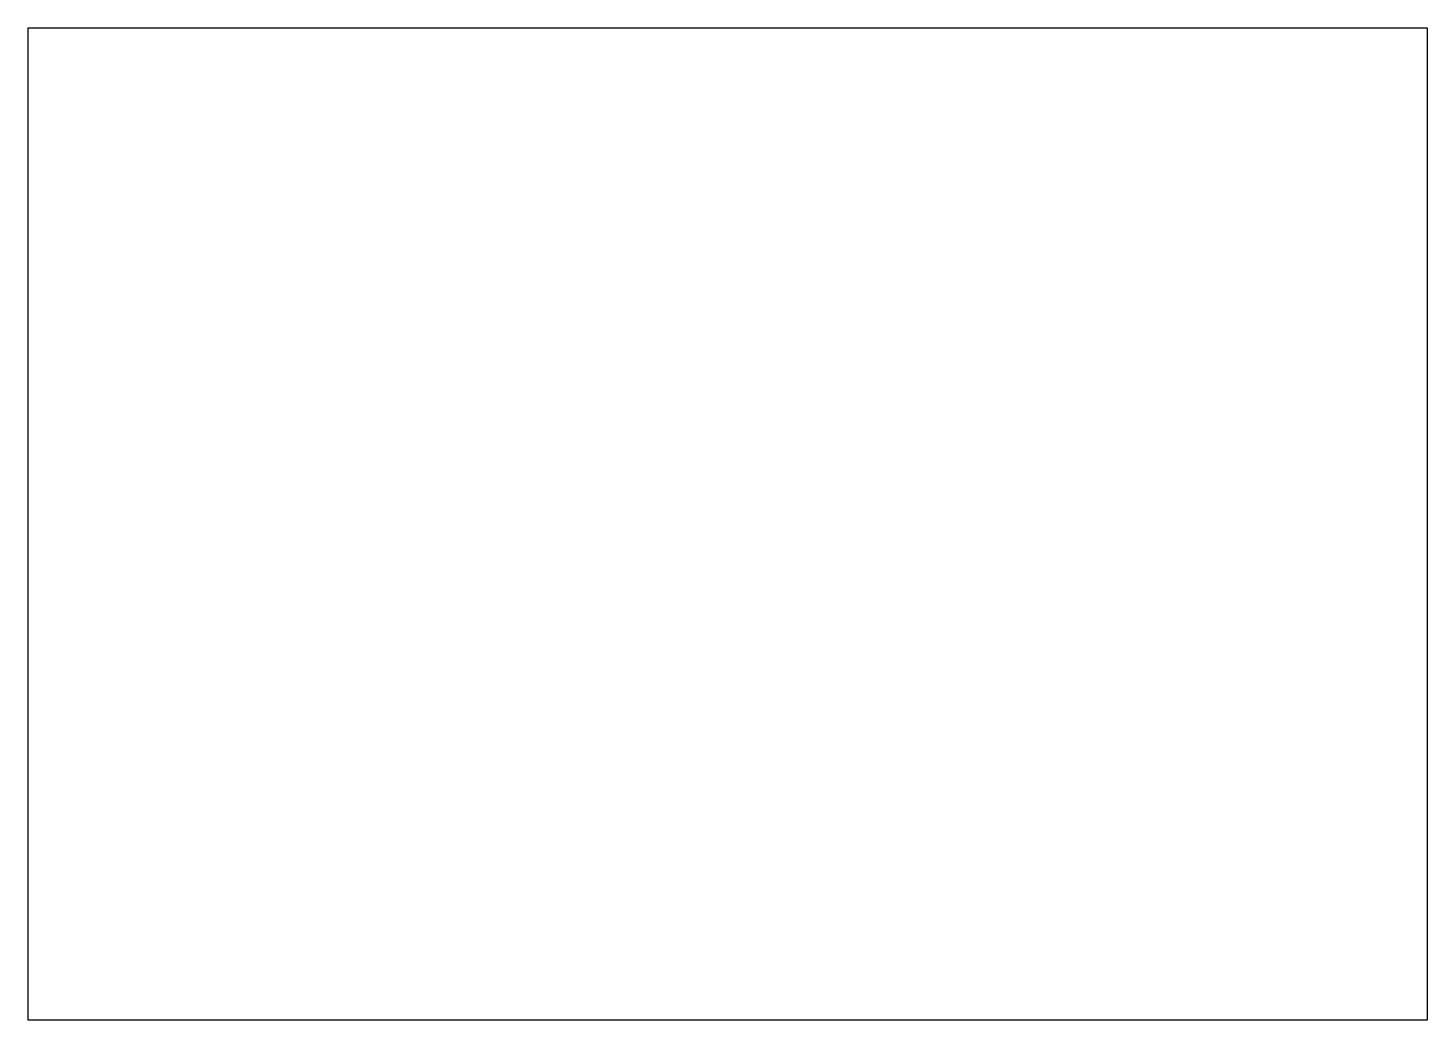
# Model space of a CAD drawing. Header units: metres. Extents: x 2217361 to 2217525, y 528870 to 528986.
import ezdxf

# ---------------------------------------------------------------- set-up
doc = ezdxf.new("R2010")
doc.units = ezdxf.units.M

msp = doc.modelspace()

# ---------------------------------------------------------------- linework, layer by layer
msp.add_lwpolyline([(2217361.25, 528986.36), (2217524.82, 528986.36), (2217524.82, 528870.39), (2217361.25, 528870.39)], close=True)

doc.saveas('drawing.dxf')
